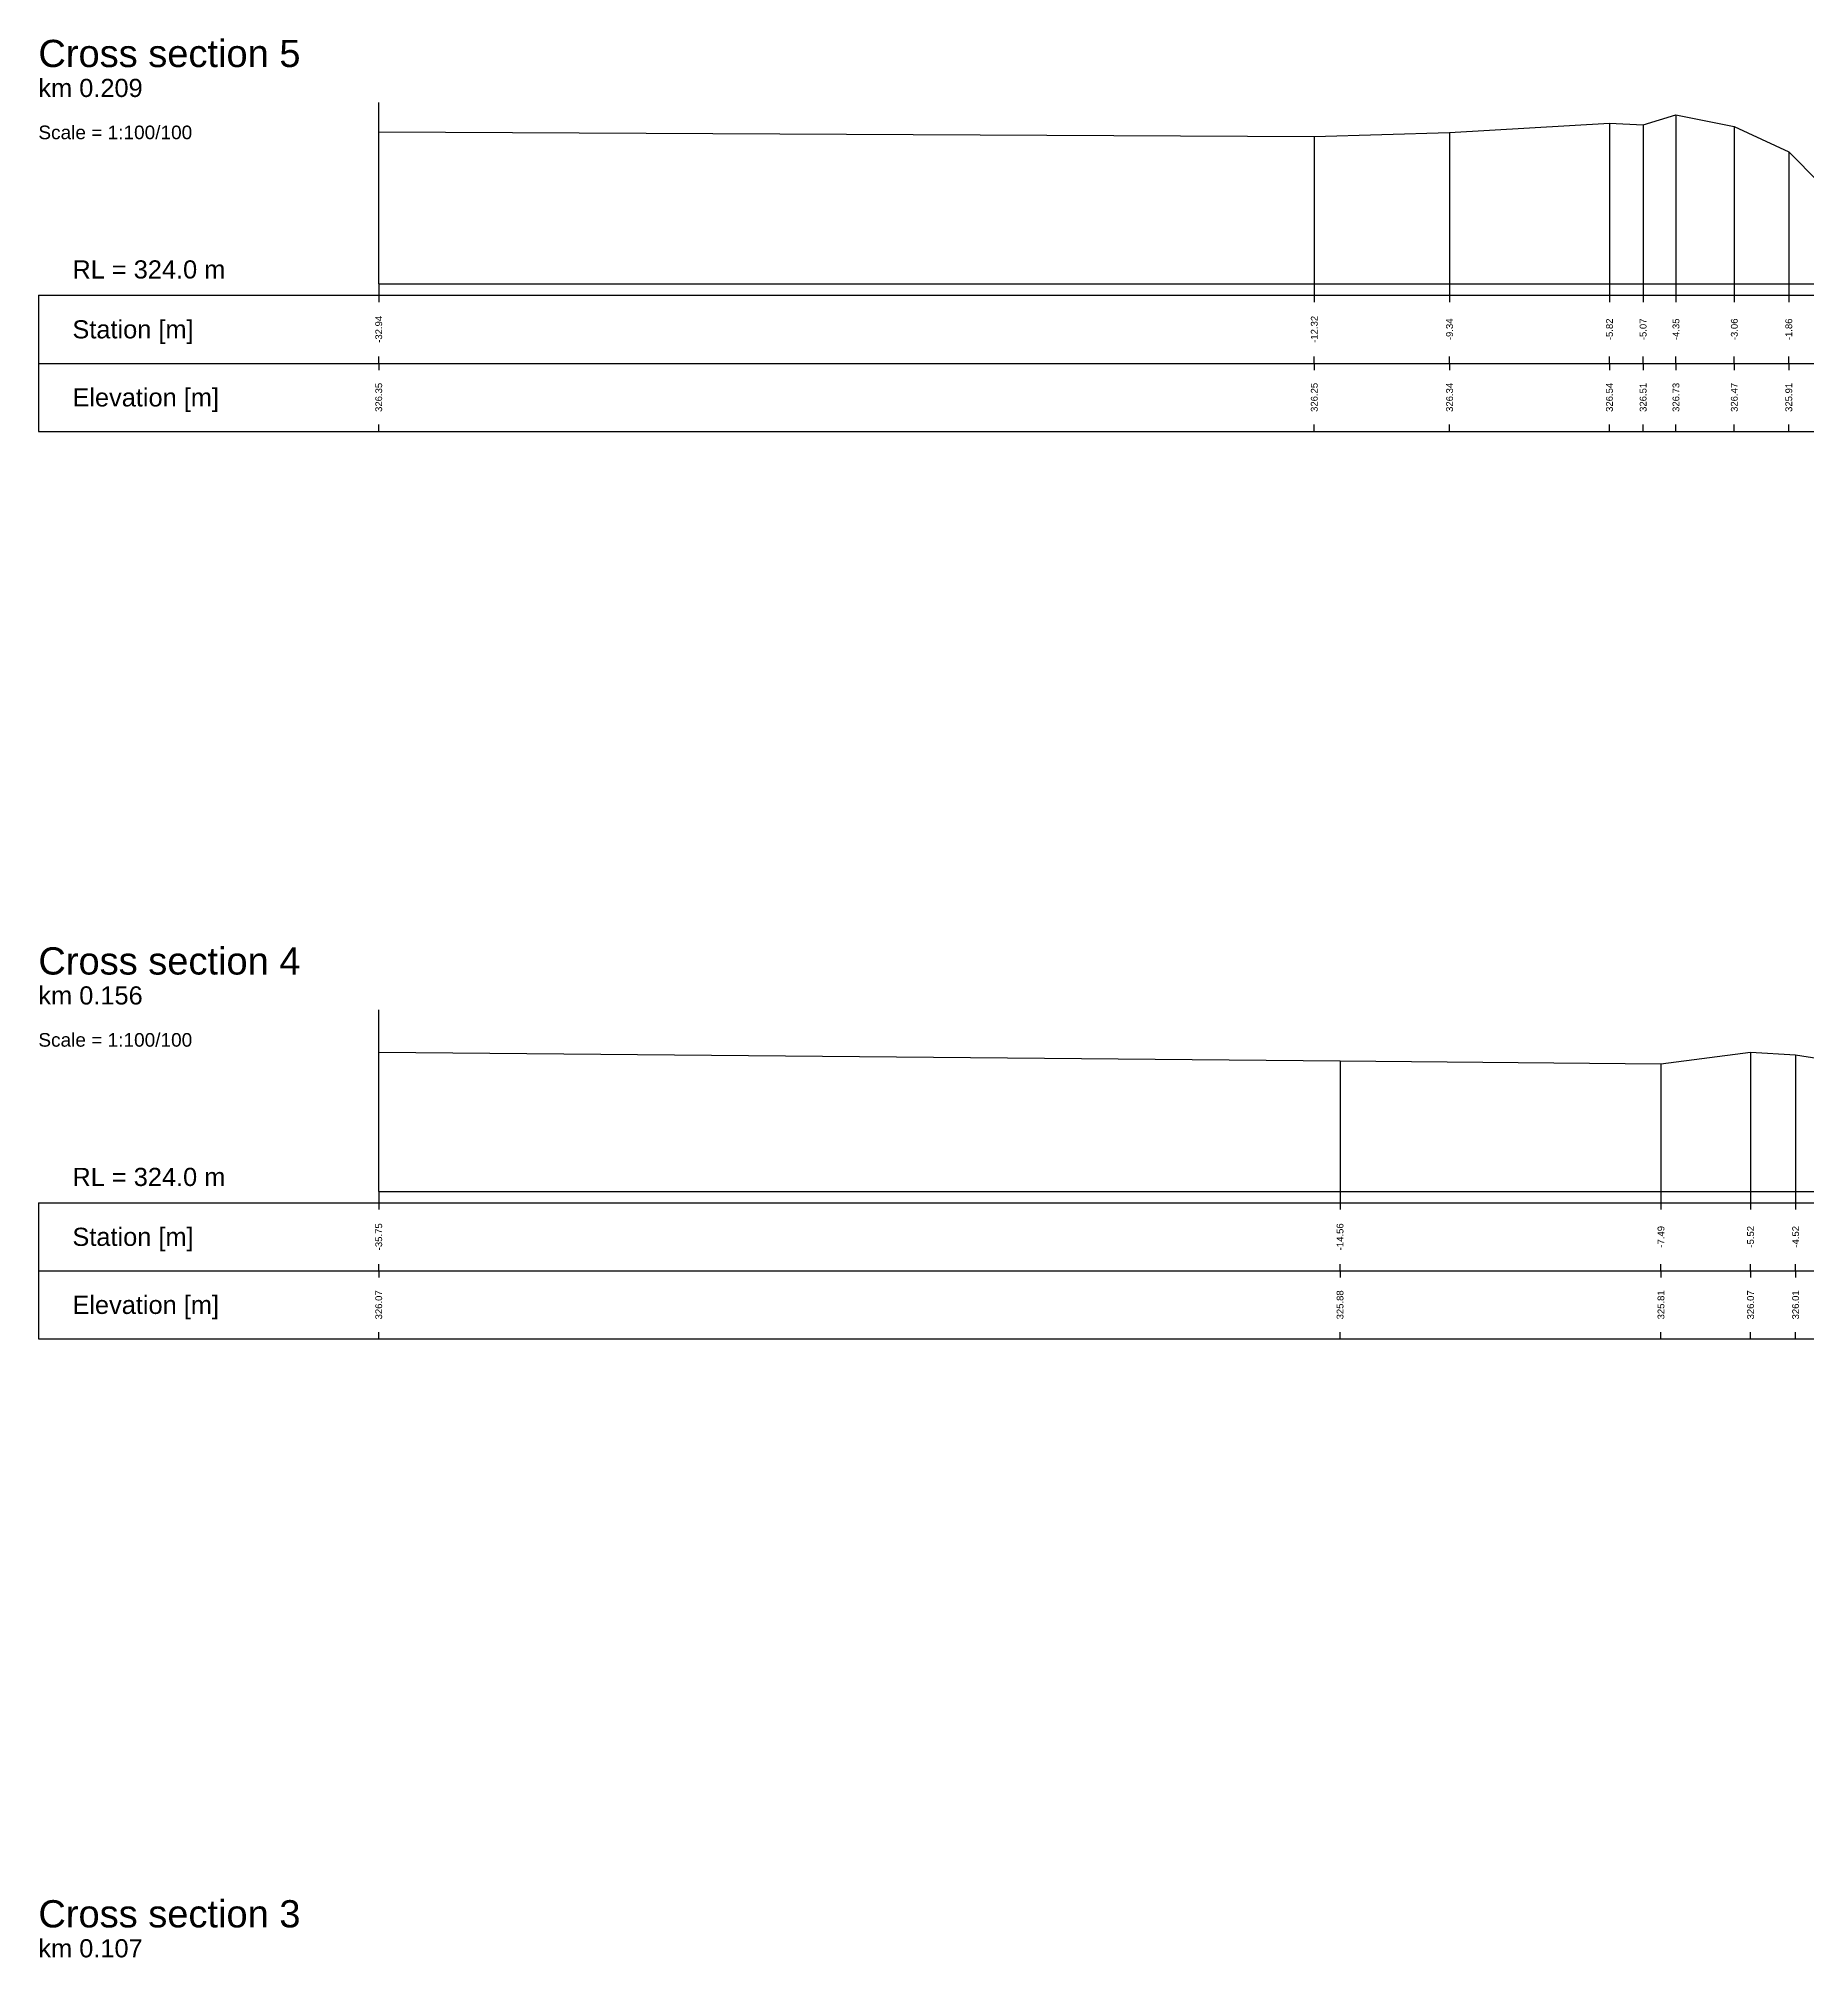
# Model space of a CAD drawing. Header units: millimetres. Extents: x -8 to 79, y -83 to 317.
# Drawn here: x -7.5 to 31.49, y -33.89 to 8.41 of the extents above; entities that cross this region are included whole.
import ezdxf
from ezdxf.enums import TextEntityAlignment as Align

# ---------------------------------------------------------------- set-up
doc = ezdxf.new("R2010")
doc.units = ezdxf.units.MM
doc.styles.get("Standard").update_dxf_attribs({"font": 'arial.ttf'})

msp = doc.modelspace()

# ---------------------------------------------------------------- linework, layer by layer
at = {"layer": 'band'}
for p, q in [((0, 2.75), (0, 2.6)), ((20.616, 2.75), (20.616, 2.6)), ((23.597, 2.75), (23.597, 2.6)), ((27.121, 2.75), (27.121, 2.6)), ((27.863, 2.75), (27.863, 2.6)), ((28.586, 2.75), (28.586, 2.6)), ((29.872, 2.75), (29.872, 2.6)), ((31.073, 2.75), (31.073, 2.6)), ((0, 1.25), (0, 1.4)), ((20.616, 1.25), (20.616, 1.4)), ((23.597, 1.25), (23.597, 1.4)), ((27.121, 1.25), (27.121, 1.4)), ((27.863, 1.25), (27.863, 1.4)), ((28.586, 1.25), (28.586, 1.4)), ((29.872, 1.25), (29.872, 1.4)), ((31.073, 1.25), (31.073, 1.4)), ((0, 1.25), (0, 1.1)), ((20.616, 1.25), (20.616, 1.1)), ((23.597, 1.25), (23.597, 1.1)), ((27.121, 1.25), (27.121, 1.1)), ((27.863, 1.25), (27.863, 1.1)), ((28.586, 1.25), (28.586, 1.1)), ((29.872, 1.25), (29.872, 1.1)), ((31.073, 1.25), (31.073, 1.1)), ((0, -0.25), (0, -0.1)), ((20.616, -0.25), (20.616, -0.1)), ((23.597, -0.25), (23.597, -0.1)), ((27.121, -0.25), (27.121, -0.1)), ((27.863, -0.25), (27.863, -0.1)), ((28.586, -0.25), (28.586, -0.1)), ((29.872, -0.25), (29.872, -0.1)), ((31.073, -0.25), (31.073, -0.1)), ((0, -17.25), (0, -17.4)), ((21.184, -17.25), (21.184, -17.4)), ((28.256, -17.25), (28.256, -17.4)), ((30.23, -17.25), (30.23, -17.4)), ((31.223, -17.25), (31.223, -17.4)), ((0, -18.75), (0, -18.6)), ((21.184, -18.75), (21.184, -18.6)), ((28.256, -18.75), (28.256, -18.6)), ((30.23, -18.75), (30.23, -18.6)), ((31.223, -18.75), (31.223, -18.6)), ((0, -18.75), (0, -18.9)), ((21.184, -18.75), (21.184, -18.9)), ((28.256, -18.75), (28.256, -18.9)), ((30.23, -18.75), (30.23, -18.9)), ((31.223, -18.75), (31.223, -18.9)), ((0, -20.25), (0, -20.1)), ((21.184, -20.25), (21.184, -20.1)), ((28.256, -20.25), (28.256, -20.1)), ((30.23, -20.25), (30.23, -20.1)), ((31.223, -20.25), (31.223, -20.1))]:
    msp.add_line(p, q, dxfattribs=at)
at = {"layer": 'frame'}
for p, q in [((0, 3), (0, 7)), ((0, 3), (67.099, 3)), ((-7.5, 2.75), (67.099, 2.75)), ((-7.5, 2.75), (-7.5, 1.25)), ((-7.5, 1.25), (67.099, 1.25)), ((-7.5, 1.25), (-7.5, -0.25)), ((-7.5, -0.25), (67.099, -0.25)), ((0, -17), (0, -13)), ((-7.5, -17.25), (70.138, -17.25)), ((-7.5, -17.25), (-7.5, -18.75)), ((0, -17), (70.138, -17)), ((-7.5, -18.75), (70.138, -18.75)), ((-7.5, -18.75), (-7.5, -20.25)), ((-7.5, -20.25), (70.138, -20.25))]:
    msp.add_line(p, q, dxfattribs=at)
at = {"layer": 'marker', "color": 253}
for p, q in [((27.121, 6.54), (27.121, 3)), ((27.863, 6.51), (27.863, 3)), ((28.586, 6.73), (28.586, 3)), ((29.872, 6.47), (29.872, 3)), ((20.616, 6.25), (20.616, 3)), ((23.597, 6.34), (23.597, 3)), ((31.073, 5.91), (31.073, 3)), ((0, 3), (0, 2.75)), ((20.616, 3), (20.616, 2.75)), ((23.597, 3), (23.597, 2.75)), ((27.121, 3), (27.121, 2.75)), ((27.863, 3), (27.863, 2.75)), ((28.586, 3), (28.586, 2.75)), ((29.872, 3), (29.872, 2.75)), ((31.073, 3), (31.073, 2.75)), ((30.23, -13.93), (30.23, -17)), ((21.184, -14.12), (21.184, -17)), ((28.256, -14.19), (28.256, -17)), ((31.223, -13.99), (31.223, -17)), ((0, -17), (0, -17.25)), ((21.184, -17), (21.184, -17.25)), ((28.256, -17), (28.256, -17.25)), ((30.23, -17), (30.23, -17.25)), ((31.223, -17), (31.223, -17.25))]:
    msp.add_line(p, q, dxfattribs=at)
at = {"layer": 'profile'}
for points in [[(0, 6.35), (20.616, 6.25), (23.597, 6.34), (27.121, 6.54), (27.863, 6.51), (28.586, 6.73), (29.872, 6.47), (31.073, 5.91), (31.753, 5.23), (32.266, 5.11), (32.401, 5.06), (32.438, 5), (32.926, 4.96), (33.389, 4.92), (33.622, 5.71), (34.099, 5.96), (35.207, 6.31), (36.22, 6.41), (38.382, 6.38), (38.831, 6.32), (41.002, 6.26), (44.898, 6.12), (48.297, 6.26), (67.099, 6.23)], [(0, -13.93), (21.184, -14.12), (28.256, -14.19), (30.23, -13.93), (31.223, -13.99), (33.138, -14.29), (33.938, -14.66), (35.149, -15.71), (35.32, -15.68), (35.412, -15.77), (35.761, -15.81), (36.048, -15.77), (36.166, -15.64), (36.454, -15.54), (37.431, -14.28), (38.325, -13.98), (39.182, -13.88), (40.154, -13.92), (41.701, -14.18), (43.573, -14.26), (48.829, -14.28), (51.371, -14.25), (70.138, -14.14)]]:
    msp.add_lwpolyline(points, dxfattribs=at)

# ---------------------------------------------------------------- texts
for s, height, p in [('Cross section 5', 0.6, (-7.5, 7.6)), ('km 0.209', 0.4, (-7.5, 7)), ('Scale = 1:100/100', 0.3, (-7.5, 6.1)), ('RL = 324.0 m', 0.4, (-6.75, 3)), ('Cross section 4', 0.6, (-7.5, -12.4)), ('km 0.156', 0.4, (-7.5, -13)), ('Scale = 1:100/100', 0.3, (-7.5, -13.9)), ('RL = 324.0 m', 0.4, (-6.75, -17)), ('Cross section 3', 0.6, (-7.5, -33.4)), ('km 0.107', 0.4, (-7.5, -34))]:
    msp.add_text(s, height=height).set_placement(p, align=Align.BOTTOM_LEFT)
for s, p in [('Station [m]', (-6.75, 2)), ('Elevation [m]', (-6.75, 0.5)), ('Station [m]', (-6.75, -18)), ('Elevation [m]', (-6.75, -19.5))]:
    msp.add_text(s, height=0.4).set_placement(p, align=Align.MIDDLE_LEFT)
for s, p in [('-32.94', (0, 2)), ('-12.32', (20.616, 2)), ('-9.34', (23.597, 2)), ('-5.82', (27.121, 2)), ('-5.07', (27.863, 2)), ('-4.35', (28.586, 2)), ('-3.06', (29.872, 2)), ('-1.86', (31.073, 2)), ('326.35', (0, 0.5)), ('326.25', (20.616, 0.5)), ('326.34', (23.597, 0.5)), ('326.54', (27.121, 0.5)), ('326.51', (27.863, 0.5)), ('326.73', (28.586, 0.5)), ('326.47', (29.872, 0.5)), ('325.91', (31.073, 0.5)), ('-35.75', (0, -18)), ('-14.56', (21.184, -18)), ('-7.49', (28.256, -18)), ('-5.52', (30.23, -18)), ('-4.52', (31.223, -18)), ('326.07', (0, -19.5)), ('325.88', (21.184, -19.5)), ('325.81', (28.256, -19.5)), ('326.07', (30.23, -19.5)), ('326.01', (31.223, -19.5))]:
    msp.add_text(s, height=0.15, rotation=90).set_placement(p, align=Align.MIDDLE)

doc.saveas('drawing.dxf')
